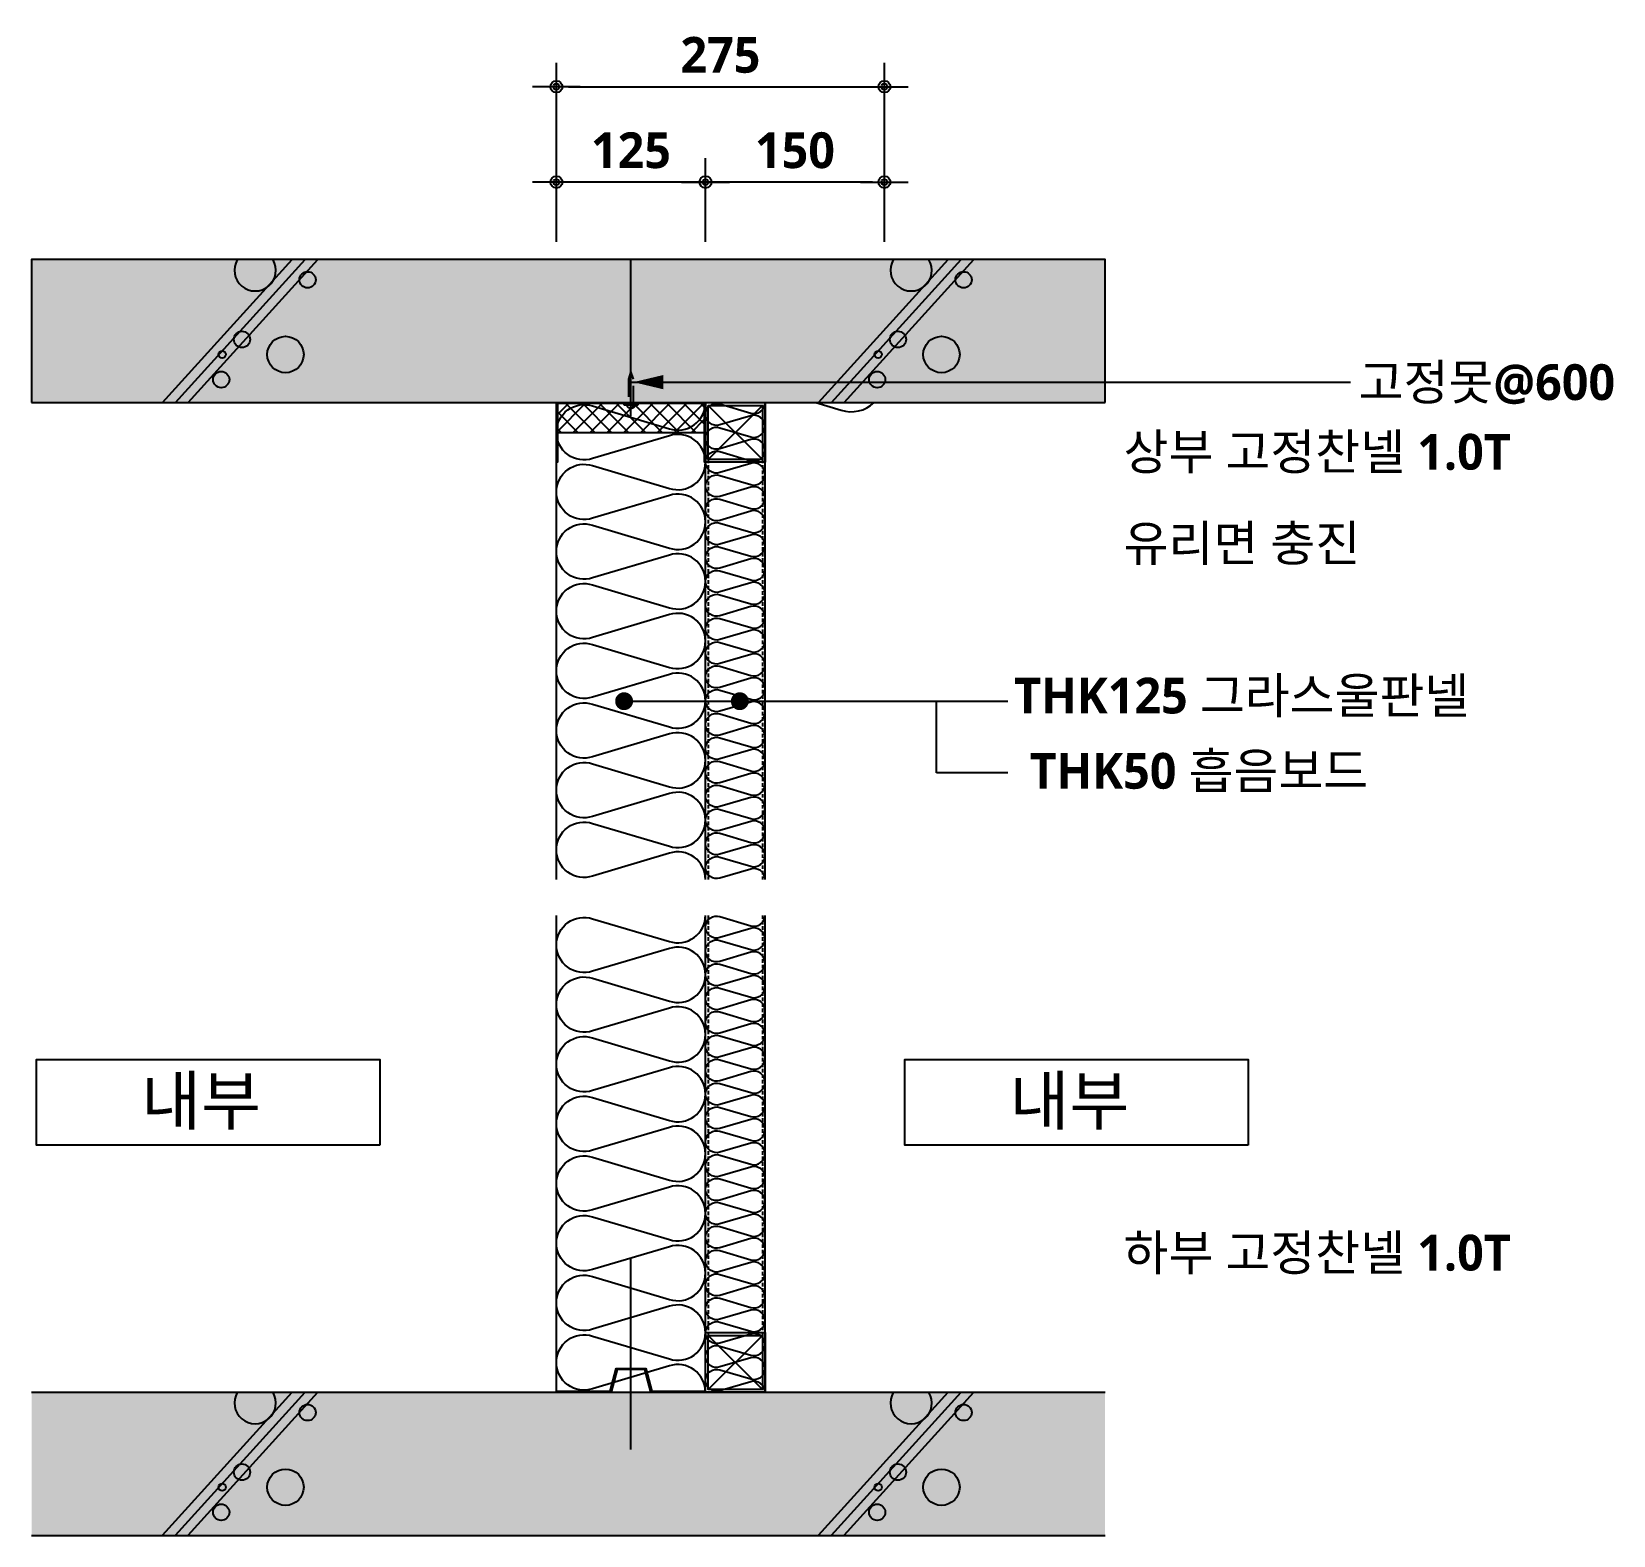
# Model space of a CAD drawing. Extents: x 200 to 24872, y 200 to 5740.
# Drawn here: x 8850 to 10176, y 2987 to 4248 of the extents above; entities that cross this region are included whole.
import ezdxf
from ezdxf.enums import TextEntityAlignment as Align

# ---------------------------------------------------------------- set-up
doc = ezdxf.new("R2010")
doc.units = 0
doc.header["$LTSCALE"] = 10
doc.header["$MEASUREMENT"] = 0
doc.header["$PDSIZE"] = -2
doc.linetypes.add('CENTER', pattern=[32.5, 30, -1, 0.5, -1])
doc.linetypes.add('HID', pattern=[2.3, 1.5, -0.8])
doc.layers.get('0').update_dxf_attribs({"linetype": 'CONTINUOUS'})
doc.layers.get('Defpoints').update_dxf_attribs({"color": 143, "linetype": 'CONTINUOUS'})
for name, color, linetype in [('A-253', 253, 'CONTINUOUS'), ('A-ANNO-LEAD', 4, 'CONTINUOUS'), ('A-ANNO-TEXT1', 7, 'CONTINUOUS'), ('A-CON', 2, 'CONTINUOUS'), ('A-DIM', 7, 'CONTINUOUS'), ('A-ELE9', 9, 'CONTINUOUS'), ('A-HAT', 8, 'CONTINUOUS'), ('A-insul', 251, 'CONTINUOUS'), ('A-LEADER', 7, 'CONTINUOUS'), ('A-ST-AXIS-BUB', 7, 'CONTINUOUS'), ('A-ST-AXIS-DIM', 7, 'CONTINUOUS'), ('A-STEEL', 7, 'CONTINUOUS'), ('A-WALL-GW', 4, 'CONTINUOUS'), ('CHAN', 3, 'CONTINUOUS'), ('G-AXIS-LINE-1', 1, 'CENTER'), ('HT', 8, 'CONTINUOUS'), ('나사못', 8, 'CONTINUOUS')]:
    doc.layers.add(name, color=color, linetype=linetype)
doc.layers.add('A-TEXT-DP', color=181, linetype='CONTINUOUS', plot=False)
doc.styles.add('2020음성 1차', font='NanumGothicBold.ttf')
doc.dimstyles.new('RI-DOT-150', dxfattribs={"dimscale": 150, "dimtxt": 3, "dimasz": 1, "dimexe": 2, "dimexo": 2, "dimgap": 1, "dimtad": 1, "dimdec": 0, "dimzin": 9, "dimdsep": 46, "dimtxsty": '2020음성 1차', "dimcen": 0, "dimclrd": 256, "dimclre": 256, "dimclrt": 3, "dimadec": 0, "dimazin": 0, "dimtm": 1e-09, "dimtfac": 1, "dimtdec": 0, "dimtix": 1, "dimtmove": 2, "dimatfit": 3, "dimfxl": 1.25, "dimtolj": 1, "dimtzin": 0, "dimlwd": -1, "dimlwe": -1, "dimarcsym": 0})

# ---------------------------------------------------------------- blocks, each defined once
blk = doc.blocks.new('222')
at = {"layer": 'HT'}
for p, q in [((9529.35, 4310.29), (9583.73, 4370.29)), ((9540.15, 4310.29), (9594.53, 4370.29))]:
    blk.add_line(p, q, dxfattribs=at)
at = {"layer": 'HT', "color": 4}
blk.add_line((9534.75, 4310.29), (9589.13, 4370.29), dxfattribs=at)
at = {"layer": 'HT'}
for centre, radius in [((9569.78, 4360.57), 3.41), ((9542.83, 4350.06), 7.63), ((9569.39, 4350.02), 1.53), ((9561.07, 4343.74), 3.41), ((9533.57, 4318.74), 3.41)]:
    blk.add_circle(centre, radius, dxfattribs=at)
blk.add_arc((9555.55, 4314.72), 8.7, 329.37522, 210.62478, dxfattribs=at)
blk = doc.blocks.new('각-50X50')
at = {"layer": 'A-STEEL', "color": 1}
for p, q in [((-45.4, 0), (0, 45.4)), ((-45.4, 45.4), (0, 0))]:
    blk.add_line(p, q, dxfattribs=at)
at = {"layer": 'A-STEEL'}
blk.add_lwpolyline([(-47.7, -2.3), (2.3, -2.3), (2.3, 47.7), (-47.7, 47.7)], close=True, dxfattribs=at)
at = {"layer": 'A-STEEL', "color": 251}
blk.add_lwpolyline([(-45.4, 0), (0, 0), (0, 45.4), (-45.4, 45.4)], close=True, dxfattribs=at)
blk = doc.blocks.new('DIMDOT')
at = {"layer": 'A-DIM', "color": 7, "linetype": 'Continuous'}
blk.add_line((-2, 0), (2, 0), dxfattribs=at)
for radius in [0.5, 0.25]:
    blk.add_circle((0, 0), radius, dxfattribs=at)
blk = doc.blocks.new('*D123')
at = {"layer": 'A-ST-AXIS-DIM'}
for p, q in [((9290, 4071.7), (9290, 4221.7)), ((9565, 4071.7), (9565, 4221.7)), ((9300, 4201.7), (9555, 4201.7))]:
    blk.add_line(p, q, dxfattribs=at)
at = {"layer": 'Defpoints', "color": 0}
for p in [(9565, 4201.7), (9290, 4056.7), (9565, 4056.7)]:
    blk.add_point(p, dxfattribs=at)
at = {"layer": 'A-ST-AXIS-DIM', "linetype": 'ByBlock', "xscale": 10, "yscale": 10, "zscale": 10, "rotation": 180}
blk.add_blockref('DIMDOT', (9290, 4201.7), dxfattribs=at)
at = {"layer": 'A-ST-AXIS-DIM', "linetype": 'ByBlock', "xscale": 10, "yscale": 10, "zscale": 10}
blk.add_blockref('DIMDOT', (9565, 4201.7), dxfattribs=at)
at = {"layer": 'A-ST-AXIS-DIM', "color": 3, "ltscale": 10, "insert": (9427.5, 4228.2), "char_height": 30, "attachment_point": 5, "style": '2020음성 1차'}
blk.add_mtext('\\A1;275', dxfattribs=at)
blk = doc.blocks.new('*D124')
at = {"layer": 'A-ST-AXIS-DIM'}
for p, q in [((9290, 4071.7), (9290, 4141.7)), ((9415, 4071.7), (9415, 4141.7)), ((9405, 4121.7), (9300, 4121.7))]:
    blk.add_line(p, q, dxfattribs=at)
at = {"layer": 'Defpoints', "color": 0}
for p in [(9290, 4121.7), (9290, 4056.7), (9415, 4056.7)]:
    blk.add_point(p, dxfattribs=at)
at = {"layer": 'A-ST-AXIS-DIM', "linetype": 'ByBlock', "xscale": 10, "yscale": 10, "zscale": 10, "rotation": 180}
blk.add_blockref('DIMDOT', (9290, 4121.7), dxfattribs=at)
at = {"layer": 'A-ST-AXIS-DIM', "linetype": 'ByBlock', "xscale": 10, "yscale": 10, "zscale": 10}
blk.add_blockref('DIMDOT', (9415, 4121.7), dxfattribs=at)
at = {"layer": 'A-ST-AXIS-DIM', "color": 3, "ltscale": 10, "insert": (9352.5, 4148.2), "char_height": 30, "attachment_point": 5, "style": '2020음성 1차'}
blk.add_mtext('\\A1;125', dxfattribs=at)
blk = doc.blocks.new('*D125')
at = {"layer": 'A-ST-AXIS-DIM'}
for p, q in [((9415, 4071.7), (9415, 4141.7)), ((9565, 4071.7), (9565, 4141.7)), ((9555, 4121.7), (9425, 4121.7))]:
    blk.add_line(p, q, dxfattribs=at)
at = {"layer": 'Defpoints', "color": 0}
for p in [(9415, 4121.7), (9415, 4056.7), (9565, 4056.7)]:
    blk.add_point(p, dxfattribs=at)
at = {"layer": 'A-ST-AXIS-DIM', "linetype": 'ByBlock', "xscale": 10, "yscale": 10, "zscale": 10, "rotation": 180}
blk.add_blockref('DIMDOT', (9415, 4121.7), dxfattribs=at)
at = {"layer": 'A-ST-AXIS-DIM', "linetype": 'ByBlock', "xscale": 10, "yscale": 10, "zscale": 10}
blk.add_blockref('DIMDOT', (9565, 4121.7), dxfattribs=at)
at = {"layer": 'A-ST-AXIS-DIM', "color": 3, "ltscale": 10, "insert": (9490, 4148.2), "char_height": 30, "attachment_point": 5, "style": '2020음성 1차'}
blk.add_mtext('\\A1;150', dxfattribs=at)
blk = doc.blocks.new('SYM-DOT')
at = {"layer": 'A-LEADER', "const_width": 7.5}
blk.add_lwpolyline([(-7.1, 1.8, 1), (0.4, 1.8, 1)], format="xyb", close=True, dxfattribs=at)
blk = doc.blocks.new('나사못2')
at = {"layer": 'A-STEEL', "color": 1, "linetype": 'HID'}
blk.add_line((0, 10.6), (0, -34.6), dxfattribs=at)
at = {"layer": 'A-STEEL', "color": 8, "linetype": 'HID'}
blk.add_lwpolyline([(-6, 0), (6, 0), (6, 1), (-6, 1)], close=True, dxfattribs=at)
blk.add_lwpolyline([(-2, 0), (-2, -20.6), (0, -27), (2, -20.6), (2, 0)], dxfattribs=at)
blk.add_arc((0, -0.2), 4.08, 17.2018, 162.7982, dxfattribs=at)

msp = doc.modelspace()

# ---------------------------------------------------------------- hatches: boundary and pattern name
at = {"layer": 'A-253'}
h = msp.add_hatch(color=256, dxfattribs=at)
h.dxf.hatch_style = 1
h.paths.add_polyline_path([(8850, 3936.7), (9750, 3936.7), (9750, 4056.7), (8850, 4056.7)])
h = msp.add_hatch(color=256, dxfattribs=at)
h.dxf.hatch_style = 1
h.paths.add_polyline_path([(8850, 3106.7), (9750, 3106.7), (9750, 2986.7), (8850, 2986.7)])
at = {"layer": 'A-HAT'}
h = msp.add_hatch(dxfattribs=at)
h.set_pattern_fill('ANSI37', color=256, scale=10)
h.set_pattern_definition([(45, (-215652.894, -90584.123), (-7.0710678, 7.0710678), []), (135, (-215652.894, -90584.123), (-7.0710678, -7.0710678), [])])
h.paths.add_polyline_path([(9414.2, 3911.7), (9414.2, 3935.9), (9290.8, 3935.9), (9290.8, 3911.7)])

# ---------------------------------------------------------------- linework, layer by layer
at = {"layer": 'A-ANNO-LEAD'}
for p, q in [((9352.5, 3953.9), (9955.7, 3953.9)), ((9608.6, 3626.3), (9608.6, 3686.3)), ((9668.6, 3626.3), (9608.6, 3626.3))]:
    msp.add_line(p, q, dxfattribs=at)
for points in [[(9354.5, 3953.9, 0, 12, 0), (9379.7, 3953.9, 0, 0, 0)], [(9339.4, 3914.7, 0, 12, 0), (9351.8, 3892.7, 0, 0, 0), (9393.4, 3818.8, 0, 0, 0), (9733.6, 3818.8, 0, 0, 0)], [(9415, 3895.5, 0, 12, 0), (9440.2, 3895.5, 0, 0, 0), (9758.6, 3895.5, 0, 0, 0)], [(9352.1, 3123.2, 0, 12, 0), (9364.5, 3145.2, 0, 0, 0), (9406.1, 3219.2, 0, 0, 0), (9733.6, 3219.2, 0, 0, 0)]]:
    msp.add_lwpolyline(points, format="xyseb", dxfattribs=at)
msp.add_lwpolyline([(9343, 3686.3), (9616.5, 3686.3), (9668.6, 3686.3)], dxfattribs=at)
at = {"layer": 'A-CON'}
for p, q in [((8850, 3936.7), (9750, 3936.7)), ((8850, 3106.7), (9750, 3106.7))]:
    msp.add_line(p, q, dxfattribs=at)
at = {"layer": 'A-ELE9'}
for p, q in [((9465, 3536.7), (9465, 3936.7)), ((9465, 3106.7), (9465, 3506.7))]:
    msp.add_line(p, q, dxfattribs=at)
at = {"layer": 'A-insul'}
for points in [[(9415, 3536.7, 0.509267), (9415, 3536.7, 0.509267), (9384.7, 3558.8), (9320.3, 3539.6, -0.509267), (9290, 3561.7, -0.509267), (9320.3, 3583.8), (9384.7, 3564.6, 0.509267), (9415, 3586.7, 0.509267), (9384.7, 3608.8), (9320.3, 3589.6, -0.509267), (9290, 3611.7, -0.509267), (9320.3, 3633.8), (9384.7, 3614.6, 0.509267), (9415, 3636.7, 0.509267), (9384.7, 3658.8), (9320.3, 3639.7, -0.509267), (9290, 3661.7, -0.509267), (9320.3, 3683.8), (9384.7, 3664.7, 0.509267), (9415, 3686.7, 0.509267), (9384.7, 3708.8), (9320.3, 3689.7, -0.509267), (9290, 3711.8, -0.509267), (9320.3, 3733.8), (9384.7, 3714.7, 0.509267), (9415, 3736.8, 0.509267), (9384.7, 3758.9), (9320.3, 3739.7, -0.509267), (9290, 3761.8, -0.509267), (9320.3, 3783.9), (9384.7, 3764.7, 0.509267), (9415, 3786.8, 0.509267), (9384.7, 3808.9), (9320.3, 3789.7, -0.509267), (9290, 3811.8, -0.509267), (9320.3, 3833.9), (9384.7, 3814.7, 0.509267), (9415, 3836.8, 0.509267), (9384.7, 3858.9), (9320.3, 3839.8, -0.509267), (9290, 3861.8, -0.509267), (9320.3, 3883.9), (9384.7, 3864.8, 0.509267), (9415, 3886.8, 0.509267), (9384.7, 3908.9), (9320.3, 3889.8, -0.509267), (9290, 3911.9, -0.509267), (9320.3, 3933.9), (9384.7, 3914.8, 0.506553), (9415, 3936.7)], [(9465, 3536.7, 0.509267), (9465, 3536.7, 0.509267), (9452.9, 3545.5), (9427.1, 3537.9, -0.509267), (9415, 3546.7, -0.509267), (9427.1, 3555.5), (9452.9, 3547.9, 0.509267), (9465, 3556.7, 0.509267), (9452.9, 3565.5), (9427.1, 3557.9, -0.509267), (9415, 3566.7, -0.509267), (9427.1, 3575.5), (9452.9, 3567.9, 0.509267), (9465, 3576.7, 0.509267), (9452.9, 3585.5), (9427.1, 3577.9, -0.509267), (9415, 3586.7, -0.509267), (9427.1, 3595.5), (9452.9, 3587.9, 0.509267), (9465, 3596.7, 0.509267), (9452.9, 3605.5), (9427.1, 3597.9, -0.509267), (9415, 3606.7, -0.509267), (9427.1, 3615.5), (9452.9, 3607.9, 0.509267), (9465, 3616.7, 0.509267), (9452.9, 3625.6), (9427.1, 3617.9, -0.509267), (9415, 3626.7, -0.509267), (9427.1, 3635.6), (9452.9, 3627.9, 0.509267), (9465, 3636.7, 0.509267), (9452.9, 3645.6), (9427.1, 3637.9, -0.509267), (9415, 3646.7, -0.509267), (9427.1, 3655.6), (9452.9, 3647.9, 0.509267), (9465, 3656.7, 0.509267), (9452.9, 3665.6), (9427.1, 3657.9, -0.509267), (9415, 3666.7, -0.509267), (9427.1, 3675.6), (9452.9, 3667.9, 0.509267), (9465, 3676.7, 0.509267), (9452.9, 3685.6), (9427.1, 3677.9, -0.509267), (9415, 3686.8, -0.509267), (9427.1, 3695.6), (9452.9, 3687.9, 0.509267), (9465, 3696.8, 0.509267), (9452.9, 3705.6), (9427.1, 3697.9, -0.509267), (9415, 3706.8, -0.509267), (9427.1, 3715.6), (9452.9, 3707.9, 0.509267), (9465, 3716.8, 0.509267), (9452.9, 3725.6), (9427.1, 3717.9, -0.509267), (9415, 3726.8, -0.509267), (9427.1, 3735.6), (9452.9, 3727.9, 0.509267), (9465, 3736.8, 0.509267), (9452.9, 3745.6), (9427.1, 3738, -0.509267), (9415, 3746.8, -0.509267), (9427.1, 3755.6), (9452.9, 3748, 0.509267), (9465, 3756.8, 0.509267), (9452.9, 3765.6), (9427.1, 3758, -0.509267), (9415, 3766.8, -0.509267), (9427.1, 3775.6), (9452.9, 3768, 0.509267), (9465, 3776.8, 0.509267), (9452.9, 3785.6), (9427.1, 3778, -0.509267), (9415, 3786.8, -0.509267), (9427.1, 3795.6), (9452.9, 3788, 0.509267), (9465, 3796.8, 0.509267), (9452.9, 3805.6), (9427.1, 3798, -0.509267), (9415, 3806.8, -0.509267), (9427.1, 3815.6), (9452.9, 3808, 0.509267), (9465, 3816.8, 0.509267), (9452.9, 3825.7), (9427.1, 3818, -0.509267), (9415, 3826.8, -0.509267), (9427.1, 3835.7), (9452.9, 3828, 0.509267), (9465, 3836.8, 0.509267), (9452.9, 3845.7), (9427.1, 3838, -0.509267), (9415, 3846.8, -0.509267), (9427.1, 3855.7), (9452.9, 3848, 0.509267), (9465, 3856.8, 0.509267), (9452.9, 3865.7), (9427.1, 3858, -0.509267), (9415, 3866.8, -0.509267), (9427.1, 3875.7), (9452.9, 3868, 0.509267), (9465, 3876.8, 0.509267), (9452.9, 3885.7), (9427.1, 3878, -0.509267), (9415, 3886.9, -0.509267), (9427.1, 3895.7), (9452.9, 3888, 0.509267), (9465, 3896.9, 0.509267), (9452.9, 3905.7), (9427.1, 3898, -0.509267), (9415, 3906.9, -0.509267), (9427.1, 3915.7), (9452.9, 3908, 0.509267), (9465, 3916.9, 0.509267), (9452.9, 3925.7), (9427.1, 3918, -0.509267), (9415, 3926.9, -0.509267), (9427.1, 3935.7), (9452.9, 3928, 0.502493), (9465, 3936.7)], [(9507.5, 3936.7), (9528.6, 3930.4, 0.274355), (9556.3, 3936.7)], [(9415, 3106.7, 0.509267), (9415, 3106.7, 0.509267), (9384.7, 3128.8), (9320.3, 3109.6, -0.509267), (9290, 3131.7, -0.509267), (9320.3, 3153.8), (9384.7, 3134.6, 0.509267), (9415, 3156.7, 0.509267), (9384.7, 3178.8), (9320.3, 3159.6, -0.509267), (9290, 3181.7, -0.509267), (9320.3, 3203.8), (9384.7, 3184.6, 0.509267), (9415, 3206.7, 0.509267), (9384.7, 3228.8), (9320.3, 3209.7, -0.509267), (9290, 3231.7, -0.509267), (9320.3, 3253.8), (9384.7, 3234.7, 0.509267), (9415, 3256.7, 0.509267), (9384.7, 3278.8), (9320.3, 3259.7, -0.509267), (9290, 3281.8, -0.509267), (9320.3, 3303.8), (9384.7, 3284.7, 0.509267), (9415, 3306.8, 0.509267), (9384.7, 3328.9), (9320.3, 3309.7, -0.509267), (9290, 3331.8, -0.509267), (9320.3, 3353.9), (9384.7, 3334.7, 0.509267), (9415, 3356.8, 0.509267), (9384.7, 3378.9), (9320.3, 3359.7, -0.509267), (9290, 3381.8, -0.509267), (9320.3, 3403.9), (9384.7, 3384.7, 0.509267), (9415, 3406.8, 0.509267), (9384.7, 3428.9), (9320.3, 3409.8, -0.509267), (9290, 3431.8, -0.509267), (9320.3, 3453.9), (9384.7, 3434.8, 0.509267), (9415, 3456.8, 0.509267), (9384.7, 3478.9), (9320.3, 3459.8, -0.509267), (9290, 3481.9, -0.509267), (9320.3, 3503.9), (9384.7, 3484.8, 0.506553), (9415, 3506.7)], [(9465, 3106.7, 0.509267), (9465, 3106.7, 0.509267), (9452.9, 3115.5), (9427.1, 3107.9, -0.509267), (9415, 3116.7, -0.509267), (9427.1, 3125.5), (9452.9, 3117.9, 0.509267), (9465, 3126.7, 0.509267), (9452.9, 3135.5), (9427.1, 3127.9, -0.509267), (9415, 3136.7, -0.509267), (9427.1, 3145.5), (9452.9, 3137.9, 0.509267), (9465, 3146.7, 0.509267), (9452.9, 3155.5), (9427.1, 3147.9, -0.509267), (9415, 3156.7, -0.509267), (9427.1, 3165.5), (9452.9, 3157.9, 0.509267), (9465, 3166.7, 0.509267), (9452.9, 3175.5), (9427.1, 3167.9, -0.509267), (9415, 3176.7, -0.509267), (9427.1, 3185.5), (9452.9, 3177.9, 0.509267), (9465, 3186.7, 0.509267), (9452.9, 3195.6), (9427.1, 3187.9, -0.509267), (9415, 3196.7, -0.509267), (9427.1, 3205.6), (9452.9, 3197.9, 0.509267), (9465, 3206.7, 0.509267), (9452.9, 3215.6), (9427.1, 3207.9, -0.509267), (9415, 3216.7, -0.509267), (9427.1, 3225.6), (9452.9, 3217.9, 0.509267), (9465, 3226.7, 0.509267), (9452.9, 3235.6), (9427.1, 3227.9, -0.509267), (9415, 3236.7, -0.509267), (9427.1, 3245.6), (9452.9, 3237.9, 0.509267), (9465, 3246.7, 0.509267), (9452.9, 3255.6), (9427.1, 3247.9, -0.509267), (9415, 3256.8, -0.509267), (9427.1, 3265.6), (9452.9, 3257.9, 0.509267), (9465, 3266.8, 0.509267), (9452.9, 3275.6), (9427.1, 3267.9, -0.509267), (9415, 3276.8, -0.509267), (9427.1, 3285.6), (9452.9, 3277.9, 0.509267), (9465, 3286.8, 0.509267), (9452.9, 3295.6), (9427.1, 3287.9, -0.509267), (9415, 3296.8, -0.509267), (9427.1, 3305.6), (9452.9, 3297.9, 0.509267), (9465, 3306.8, 0.509267), (9452.9, 3315.6), (9427.1, 3308, -0.509267), (9415, 3316.8, -0.509267), (9427.1, 3325.6), (9452.9, 3318, 0.509267), (9465, 3326.8, 0.509267), (9452.9, 3335.6), (9427.1, 3328, -0.509267), (9415, 3336.8, -0.509267), (9427.1, 3345.6), (9452.9, 3338, 0.509267), (9465, 3346.8, 0.509267), (9452.9, 3355.6), (9427.1, 3348, -0.509267), (9415, 3356.8, -0.509267), (9427.1, 3365.6), (9452.9, 3358, 0.509267), (9465, 3366.8, 0.509267), (9452.9, 3375.6), (9427.1, 3368, -0.509267), (9415, 3376.8, -0.509267), (9427.1, 3385.6), (9452.9, 3378, 0.509267), (9465, 3386.8, 0.509267), (9452.9, 3395.7), (9427.1, 3388, -0.509267), (9415, 3396.8, -0.509267), (9427.1, 3405.7), (9452.9, 3398, 0.509267), (9465, 3406.8, 0.509267), (9452.9, 3415.7), (9427.1, 3408, -0.509267), (9415, 3416.8, -0.509267), (9427.1, 3425.7), (9452.9, 3418, 0.509267), (9465, 3426.8, 0.509267), (9452.9, 3435.7), (9427.1, 3428, -0.509267), (9415, 3436.8, -0.509267), (9427.1, 3445.7), (9452.9, 3438, 0.509267), (9465, 3446.8, 0.509267), (9452.9, 3455.7), (9427.1, 3448, -0.509267), (9415, 3456.9, -0.509267), (9427.1, 3465.7), (9452.9, 3458, 0.509267), (9465, 3466.9, 0.509267), (9452.9, 3475.7), (9427.1, 3468, -0.509267), (9415, 3476.9, -0.509267), (9427.1, 3485.7), (9452.9, 3478, 0.509267), (9465, 3486.9, 0.509267), (9452.9, 3495.7), (9427.1, 3488, -0.509267), (9415, 3496.9, -0.509267), (9427.1, 3505.7), (9452.9, 3498, 0.502493), (9465, 3506.7)]]:
    msp.add_lwpolyline(points, format="xyb", dxfattribs=at)
at = {"layer": 'A-ST-AXIS-BUB'}
for points in [[(9142, 3313.9), (8854, 3313.9), (8854, 3385.9), (9142, 3385.9)], [(9870, 3313.9), (9582, 3313.9), (9582, 3385.9), (9870, 3385.9)]]:
    msp.add_lwpolyline(points, close=True, dxfattribs=at)
at = {"layer": 'A-STEEL', "linetype": 'HID', "ltscale": 0.2}
for p, q in [((9417.3, 3889), (9417.3, 3536.7)), ((9462.7, 3889), (9462.7, 3536.7)), ((9417.3, 3506.7), (9417.3, 3154.4)), ((9462.7, 3506.7), (9462.7, 3154.4))]:
    msp.add_line(p, q, dxfattribs=at)
at = {"layer": 'A-TEXT-DP'}
msp.add_line((8850, 2986.7), (9750, 2986.7), dxfattribs=at)
msp.add_lwpolyline([(9750, 3936.7), (9750, 4056.7), (8850, 4056.7), (8850, 3936.7)], dxfattribs=at)
at = {"layer": 'A-WALL-GW'}
for p, q in [((9290, 3536.7), (9290, 3936.7)), ((9290.8, 3911.7), (9414.2, 3911.7)), ((9415, 3536.7), (9415, 3911.7)), ((9290, 3106.7), (9290, 3506.7)), ((9415, 3106.7), (9415, 3506.7))]:
    msp.add_line(p, q, dxfattribs=at)
at = {"layer": 'CHAN'}
msp.add_line((9290, 3886.7), (9290, 3936.7), dxfattribs=at)
msp.add_lwpolyline([(9290, 3936.7), (9415, 3936.7), (9415, 3886.7), (9414.2, 3886.7), (9414.2, 3935.9), (9290.8, 3935.9), (9290.8, 3886.7), (9290, 3886.7)], dxfattribs=at)
msp.add_lwpolyline([(9335, 3107.5), (9340, 3126.7), (9365, 3126.7), (9370, 3107.5), (9415, 3107.5), (9415, 3106.7), (9369.2, 3106.7), (9364.2, 3125.9), (9340.8, 3125.9), (9335.8, 3106.7), (9290, 3106.7), (9290, 3107.5)], close=True, dxfattribs=at)
at = {"layer": 'G-AXIS-LINE-1'}
for p, q in [((9352.5, 3926.7), (9352.5, 4056.7)), ((9352.5, 3058.7), (9352.5, 3219.7))]:
    msp.add_line(p, q, dxfattribs=at)

# ---------------------------------------------------------------- block references
at = {"xscale": 2, "yscale": 2, "zscale": 2, "rotation": 180}
for p in [(28148.5, 12677.2), (28698.5, 12677.2), (28148.5, 11727.2), (28698.5, 11727.2)]:
    msp.add_blockref('222', p, dxfattribs=at)
at = {"xscale": -1, "rotation": 180}
for p in [(9462.7, 3934.4), (9462.7, 3154.4)]:
    msp.add_blockref('각-50X50', p, dxfattribs=at)
at = {"layer": 'A-ANNO-LEAD', "xscale": -1}
for p in [(9343.4, 3684.5), (9440.4, 3684.5)]:
    msp.add_blockref('SYM-DOT', p, dxfattribs=at)
at = {"layer": '나사못', "rotation": 180}
msp.add_blockref('나사못2', (9352.5, 3935.9), dxfattribs=at)

# ---------------------------------------------------------------- texts
at = {"layer": 'A-ANNO-TEXT1', "style": '2020음성 1차'}
for s, p in [('고정못@600', (9962.6, 3953.9)), ('상부 고정찬넬 1.0T', (9765.5, 3895.5)), ('유리면 충진', (9765.5, 3818.8)), ('THK125 그라스울판넬', (9673.8, 3691)), ('THK50 흡음보드', (9686.7, 3627.9)), ('하부 고정찬넬 1.0T', (9765.5, 3223.8))]:
    msp.add_text(s, height=30, dxfattribs=at).set_placement(p, align=Align.MIDDLE_LEFT)
for p in [(8941.9, 3331.2), (9669.9, 3331.2)]:
    msp.add_text('내부', height=40, dxfattribs=at).set_placement(p)

# ---------------------------------------------------------------- dimensions: what is measured, and where the dimension line sits
at = {"layer": 'A-ST-AXIS-DIM'}
dim = msp.add_linear_dim(base=(9565, 4201.7), p1=(9290, 4056.7), p2=(9565, 4056.7), dimstyle='RI-DOT-150', override={"dimscale": 10, "dimexo": 1.5, "dimlunit": 6, "dimblk1": 'DIMDOT', "dimblk2": 'DIMDOT', "dimsah": 1}, dxfattribs=at)
dim.commit()
dim.dimension.update_dxf_attribs({"geometry": '*D123', "text_midpoint": (9427.5, 4228.2)})
for base, p1, p2, picture, middle in [((9290, 4121.7), (9415, 4056.7), (9290, 4056.7), '*D124', (9352.5, 4148.2)), ((9415, 4121.7), (9565, 4056.7), (9415, 4056.7), '*D125', (9490, 4148.2))]:
    dim = msp.add_linear_dim(base=base, p1=p1, p2=p2, angle=180, dimstyle='RI-DOT-150', override={"dimscale": 10, "dimexo": 1.5, "dimlunit": 6, "dimblk1": 'DIMDOT', "dimblk2": 'DIMDOT', "dimsah": 1}, dxfattribs=at)
    dim.commit()
    dim.dimension.update_dxf_attribs({"geometry": picture, "text_midpoint": middle})

doc.saveas('drawing.dxf')
